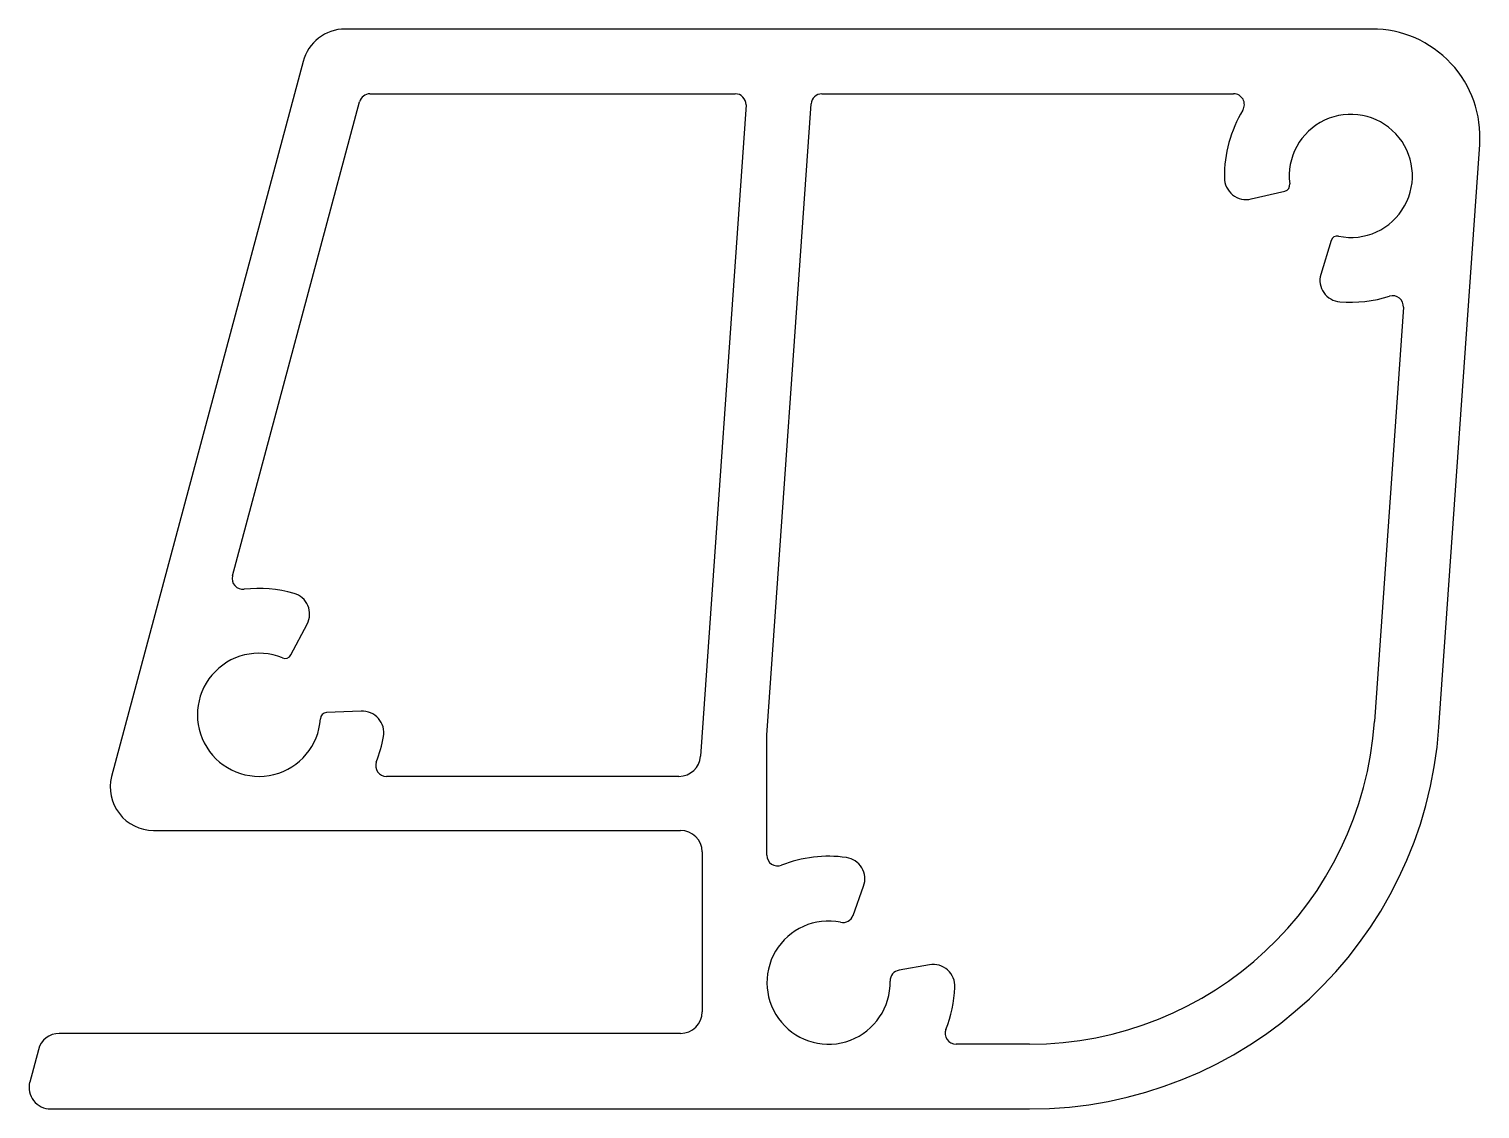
# Model space of a CAD drawing. Extents: x 1.8 to 68.9, y 2 to 52.
import ezdxf

# ---------------------------------------------------------------- set-up
doc = ezdxf.new("R2010")
doc.units = 0
doc.layers.get('0').update_dxf_attribs({"linetype": 'CONTINUOUS'})

msp = doc.modelspace()

# ---------------------------------------------------------------- linework, layer by layer
for p, q in [((63.928, 51.989), (16.403, 51.989)), ((14.464, 50.478), (5.596, 17.382)), ((11.192, 26.675), (17.072, 48.618)), ((17.555, 48.989), (34.461, 48.989)), ((34.961, 48.481), (32.852, 18.319)), ((35.928, 19.295), (37.972, 48.524)), ((38.471, 48.989), (57.524, 48.989)), ((67.029, 19.663), (68.916, 46.64)), ((58.338, 44.124), (59.902, 44.485)), ((62.033, 42.19), (61.557, 40.631)), ((65.382, 39.105), (64.04, 19.922)), ((13.895, 23.017), (14.653, 24.442)), ((17.145, 20.404), (15.546, 20.348)), ((35.928, 13.738), (35.928, 19.295)), ((31.855, 17.389), (18.316, 17.389)), ((7.534, 14.889), (31.928, 14.889)), ((32.928, 13.889), (32.928, 6.489)), ((39.91, 10.952), (40.401, 12.298)), ((40.401, 12.298), (40.401, 12.298)), ((43.451, 8.663), (42.04, 8.414)), ((42.04, 8.414), (42.04, 8.414)), ((31.928, 5.489), (3.177, 5.489)), ((2.207, 4.734), (1.805, 3.234)), ((48.075, 4.989), (44.677, 4.989)), ((2.774, 1.989), (48.075, 1.989))]:
    msp.add_line(p, q)
for centre, radius, start, end in [((16.403, 49.989), 2, 90, 165.8485), ((63.928, 46.989), 5, 355.99847, 90), ((17.555, 48.489), 0.5, 90, 164.99973), ((34.461, 48.489), 0.5, 359.09918, 90), ((38.471, 48.489), 0.5, 90, 175.99979), ((57.524, 48.489), 0.5, 328.69135, 90), ((62.95, 45.19), 5.85, 148.69987, 180.76962), ((62.95, 45.189), 2.85, 258.47065, 187.53651), ((58.101, 45.095), 1, 179.09979, 283.73163), ((59.827, 44.776), 0.3, 284.4481, 7.53478), ((62.32, 42.102), 0.3, 78.46618, 163.01044), ((62.519, 40.358), 1, 164.16882, 265.56063), ((64.883, 39.14), 0.5, 355.99756, 106.29752), ((62.95, 45.189), 5.85, 265.00803, 287.84102), ((11.675, 26.545), 0.5, 164.9945, 276.72245), ((12.418, 20.239), 5.85, 73.89838, 96.71647), ((13.763, 24.898), 1, 332.86696, 73.90247), ((12.418, 20.239), 2.85, 67.63778, 356.14654), ((13.625, 23.148), 0.3, 245.8541, 334.06835), ((15.562, 20.048), 0.3, 92.90088, 180.21086), ((17.196, 19.405), 1, 350.09462, 92.8919), ((48.075, 20.989), 16, 270, 356.1783), ((48.075, 20.989), 19, 270, 355.99929), ((12.418, 20.239), 5.85, 338.04079, 350.10046), ((31.855, 18.389), 1, 270, 356.00148), ((18.316, 17.889), 0.5, 161.03308, 270), ((7.534, 16.889), 2, 165.71592, 270), ((31.928, 13.889), 1, 0, 90), ((36.428, 13.738), 0.5, 180, 290.47105), ((38.777, 7.839), 5.85, 81.89606, 111.82229), ((39.461, 12.64), 1, 340.00022, 81.89723), ((39.44, 11.123), 0.5, 258.02404, 340.00022), ((38.778, 7.839), 2.85, 78.6948, 1.41827), ((42.127, 7.922), 0.5, 99.99837, 181.4154), ((43.625, 7.678), 1, 356.49385, 99.99837), ((38.777, 7.838), 5.85, 338.28728, 357.83291), ((31.928, 6.489), 1, 270, 0), ((3.177, 4.489), 1, 90, 165.83377), ((44.677, 5.489), 0.5, 158.27958, 270), ((2.774, 2.989), 1, 165.83377, 270)]:
    msp.add_arc(centre, radius, start, end)

doc.saveas('drawing.dxf')
